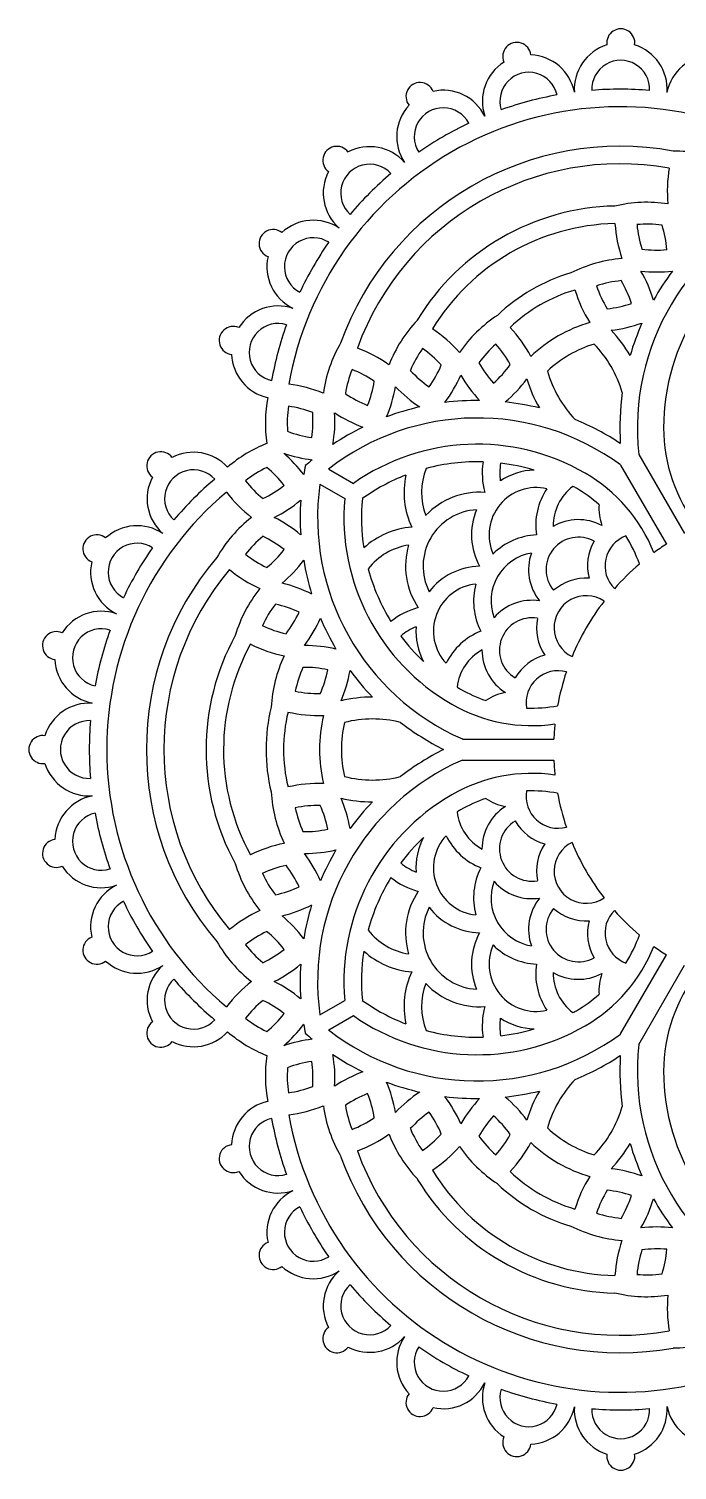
# Model space of a CAD drawing. Extents: x 339 to 703, y 71 to 235.
# Drawn here: x 527.4 to 601.5, y 70.9 to 235.4 of the extents above; entities that cross this region are included whole.
import ezdxf

# ---------------------------------------------------------------- set-up
doc = ezdxf.new("R2010")
doc.units = 0
doc.layers.get('0').update_dxf_attribs({"linetype": 'CONTINUOUS'})

msp = doc.modelspace()

# ---------------------------------------------------------------- linework, layer by layer
for p, q in [((597.09, 186.84), (602.31, 177.8)), ((561.68, 185.18), (564.52, 183.54)), ((595.01, 185.64), (600.23, 176.6)), ((560.68, 183.45), (563.52, 181.81)), ((576.95, 154.35), (587.39, 154.35)), ((576.95, 151.95), (587.39, 151.95)), ((595.01, 120.67), (600.23, 129.71)), ((597.09, 119.47), (602.31, 128.51)), ((560.68, 122.86), (563.52, 124.5)), ((561.68, 121.13), (564.52, 122.77))]:
    msp.add_line(p, q)
for centre, radius, start, end in [((595.03, 233.85), 1.6, 351.2105, 188.569), ((583.16, 232.3), 1.6, 6.2897, 203.6482), ((584.53, 227.18), 5.3, 11.2112, 87.6104), ((595.02, 228.55), 5.3, 107.2482, 183.6475), ((595.02, 228.55), 5.3, 356.132, 72.5312), ((605.5, 227.14), 5.3, 92.2336, 168.6329), ((584.53, 227.18), 5.3, 122.3275, 198.7267), ((584.53, 227.18), 3.3, 12.6299, 197.308), ((595.02, 228.55), 3.3, 357.5506, 182.2288), ((572.1, 227.72), 1.6, 21.3207, 218.6793), ((574.75, 223.13), 5.3, 26.2422, 102.6415), ((594.97, 188.1), 40.45, 100.2908, 109.6471), ((594.97, 188.1), 40.45, 85.2591, 94.6159), ((594.97, 188.1), 38.45, 70.1415, 169.8585), ((574.75, 223.13), 5.3, 137.3585, 213.7578), ((574.75, 223.13), 3.3, 27.6609, 212.3391), ((594.97, 188.1), 40.45, 115.3218, 124.6782), ((562.61, 220.43), 1.6, 36.3518, 233.7103), ((594.97, 188.1), 33.93, 79.7543, 160.2457), ((566.36, 216.69), 5.3, 41.2733, 117.6725), ((601.06, 205.79), 15.7, 67.9433, 90.1755), ((566.36, 216.69), 5.3, 152.3896, 228.7888), ((566.36, 216.69), 3.3, 42.692, 227.3701), ((594.97, 188.1), 40.45, 130.3529, 139.7092), ((594.97, 188.1), 31.93, 79.9391, 160.0609), ((616.04, 216.94), 15.7, 170.4628, 185.3829), ((598.02, 199.94), 15.7, 81.2766, 103.5088), ((594.97, 188.1), 27.12, 91.3111, 148.6889), ((624.54, 189.88), 27.62, 112.088, 186.3214), ((555.33, 210.93), 1.6, 51.3993, 248.7578), ((559.93, 208.29), 5.3, 56.3208, 132.72), ((594.97, 188.1), 25.12, 91.4048, 148.5952), ((610.03, 214.25), 15.7, 183.7875, 198.7162), ((598.02, 199.94), 13.2, 82.5158, 94.9859), ((610.03, 214.25), 13.2, 185.0069, 197.477), ((587.15, 209.07), 13.2, 5.0069, 17.477), ((559.93, 208.29), 3.3, 57.7394, 242.4176), ((594.97, 188.1), 40.45, 145.3849, 154.7418), ((624.54, 189.88), 24.62, 114.9519, 180), ((559.93, 208.29), 5.3, 167.437, 243.8363), ((596.42, 193.56), 15.7, 94.6099, 116.8421), ((599.15, 223.38), 13.2, 262.5158, 274.9859), ((594.97, 188.1), 20.27, 106.1818, 133.8182), ((583.73, 199.93), 15.7, 16.8134, 29.9834), ((599.15, 223.38), 15.7, 263.3428, 276.5128), ((624.54, 189.88), 29.62, 142.8382, 150.488), ((596.42, 193.56), 13.2, 95.8491, 108.3193), ((604.8, 210.25), 13.2, 198.3402, 210.8104), ((583.73, 199.93), 13.2, 18.3402, 30.8104), ((594.97, 188.1), 18.27, 106.4787, 133.5213), ((604.8, 210.25), 15.7, 197.1282, 212.0495), ((555.9, 198.5), 5.3, 71.4, 147.7992), ((589.53, 189.58), 15.7, 123.1579, 145.3901), ((592.11, 216.62), 13.2, 275.8491, 288.3193), ((550.78, 199.86), 1.6, 66.4785, 263.837), ((555.9, 198.5), 3.3, 72.8187, 257.4968), ((594.97, 188.1), 40.45, 160.4181, 169.7758), ((583.2, 191.38), 15.7, 136.4912, 158.7234), ((564.8, 188.14), 15.7, 41.2838, 56.2125), ((570.89, 190.67), 15.7, 27.9505, 42.8718), ((596.05, 186.24), 16.32, 106.224, 133.776), ((592.11, 216.62), 15.7, 276.6761, 289.8461), ((582.51, 190.25), 15.7, 30.1467, 43.3167), ((624.54, 189.88), 29.62, 156.1715, 163.8213), ((576.62, 191.68), 15.7, 149.8245, 172.0567), ((589.53, 189.58), 13.2, 131.6807, 144.1509), ((570.89, 190.67), 13.2, 29.1896, 41.6598), ((596.05, 186.24), 13.82, 107.1154, 132.8846), ((582.51, 190.25), 13.2, 16.1431, 44.1872), ((555.9, 198.5), 5.3, 182.5163, 257.0782), ((559.47, 184.28), 15.7, 54.6171, 69.5372), ((583.2, 191.38), 13.2, 145.0141, 157.4842), ((564.8, 188.14), 13.2, 42.523, 54.9931), ((576.62, 191.68), 13.2, 158.3474, 170.8176), ((559.47, 184.28), 13.2, 55.8563, 68.3264), ((580.73, 205.36), 13.2, 222.523, 234.9931), ((562.34, 202.12), 13.2, 325.0141, 337.4842), ((562.34, 202.12), 15.7, 323.4872, 336.6572), ((590.36, 203.75), 15.7, 210.0166, 223.1866), ((590.36, 203.75), 13.2, 209.1896, 221.6598), ((571.71, 204.84), 13.2, 311.6807, 324.1509), ((599.35, 199.97), 13.2, 195.8128, 223.8569), ((555.17, 179.29), 15.7, 67.9505, 82.8338), ((553.85, 197.31), 13.2, 338.3474, 350.8176), ((553.85, 197.31), 15.7, 336.8206, 349.9905), ((580.73, 205.36), 15.7, 223.35, 236.5199), ((571.71, 204.84), 15.7, 310.1539, 323.3239), ((599.35, 199.97), 15.7, 196.6833, 209.8533), ((570.15, 190.45), 15.7, 169.3964, 188.588), ((571, 204.71), 13.2, 235.8563, 248.3264), ((578.65, 163.39), 29.62, 89.512, 97.1618), ((578.65, 163.39), 29.62, 76.1787, 83.8285), ((624.54, 189.88), 29.62, 172.1666, 183.4424), ((570.15, 190.45), 13.2, 171.6807, 184.1509), ((555.17, 179.29), 13.2, 69.1896, 81.6598), ((546.69, 190.68), 13.2, 351.6807, 4.1509), ((578.65, 163.39), 27.62, 53.6786, 127.912), ((546.69, 190.68), 15.7, 350.1539, 3.3239), ((571, 204.71), 15.7, 236.6833, 249.8533), ((578.65, 163.39), 29.62, 102.8454, 110.4951), ((561.67, 201.83), 13.2, 249.1896, 261.6598), ((578.65, 163.39), 29.62, 116.1787, 123.8285), ((578.65, 163.39), 29.62, 56.5576, 67.8334), ((618.21, 189.88), 18.29, 180, 218.2875), ((560.36, 173.48), 15.7, 111.412, 130.6043), ((578.65, 163.39), 24.62, 60, 125.0481), ((542.51, 185.55), 1.6, 36.1959, 233.5544), ((546.25, 181.79), 5.3, 42.922, 117.5166), ((546.26, 175.13), 15.7, 36.8134, 49.0292), ((561.67, 201.83), 15.7, 250.9708, 263.1866), ((578.65, 163.39), 29.62, 129.512, 131.5262), ((578.65, 163.39), 22.62, 88.321, 104.9552), ((587.67, 184.71), 8.46, 171.2234, 195.0531), ((546.25, 181.79), 3.3, 42.536, 227.2142), ((560.36, 173.48), 13.2, 115.8491, 128.3193), ((546.26, 175.13), 13.2, 38.3402, 50.8104), ((588.04, 179.65), 29.62, 168.4738, 170.488), ((578.65, 163.39), 22.62, 111.1455, 125.4841), ((579.51, 182.51), 9.23, 167.6485, 205.4717), ((579.51, 182.51), 7.23, 157.7999, 201.2919), ((587.67, 184.71), 6.46, 169.8086, 187.9537), ((585.4, 177.66), 7.41, 92.0861, 123.795), ((578.65, 163.39), 22.62, 73.3616, 83.2315), ((581.81, 168.87), 18.29, 21.7125, 60), ((546.25, 181.79), 5.3, 152.2336, 228.6329), ((574.8, 153.15), 40.45, 130.2245, 139.5821), ((562.53, 192.03), 13.2, 218.3402, 230.8104), ((548.42, 193.68), 13.2, 295.8491, 308.3193), ((588.04, 179.65), 27.62, 172.088, 246.3214), ((585.4, 177.66), 5.41, 77.2401, 203.8126), ((592.87, 178.74), 7.55, 146.263, 188.2171), ((592.87, 178.74), 5.55, 126.5224, 181.2403), ((578.65, 163.39), 22.62, 60, 61.1431), ((581.81, 168.87), 16.29, 48.809, 60), ((574.8, 153.15), 38.45, 130.1415, 229.8585), ((562.53, 192.03), 15.7, 217.1662, 232.0495), ((548.42, 193.68), 15.7, 296.6761, 309.8461), ((588.04, 179.65), 29.62, 176.1715, 183.8213), ((588.04, 179.65), 24.62, 174.9519, 240), ((588.04, 179.65), 22.62, 174.5159, 188.8545), ((578.92, 174.08), 8.46, 85.9995, 136.5843), ((598.23, 180.69), 5.7, 175.574, 200.0034), ((562.52, 167.26), 15.7, 127.9433, 150.1755), ((548.42, 165.62), 15.7, 50.1467, 63.3167), ((578.92, 174.08), 6.46, 93.0989, 206.9011), ((585.4, 177.66), 7.41, 157.2576, 208.9402), ((590.2, 173.7), 5.7, 62.1019, 120.3788), ((539.8, 173.41), 5.3, 56.132, 132.5312), ((571.91, 169.35), 9.23, 94.5283, 132.3515), ((535.21, 176.07), 1.6, 51.2105, 248.569), ((539.8, 173.41), 3.3, 57.5506, 242.2288), ((574.8, 153.15), 40.45, 145.2591, 154.6159), ((562.52, 167.26), 13.2, 129.1824, 141.6526), ((548.42, 165.62), 13.2, 51.6736, 64.1437), ((571.91, 169.35), 7.23, 98.7081, 142.2001), ((578.92, 174.08), 8.46, 163.4157, 214.0005), ((585.77, 170.12), 7.55, 92.8355, 134.7896), ((590.2, 173.7), 3.7, 61.2128, 219.8398), ((596.9, 174.11), 5.67, 150.0555, 194.3061), ((596.9, 174.11), 3.67, 110.684, 224.8386), ((581.81, 168.87), 16.29, 19.622, 32.19), ((615.15, 153.15), 27.79, 122.4746, 126.0166), ((539.8, 173.41), 5.3, 167.2482, 243.6475), ((574.8, 153.15), 33.93, 139.7543, 220.2457), ((560.36, 185.81), 13.2, 231.6736, 244.1437), ((546.26, 184.17), 13.2, 309.1824, 321.6526), ((546.26, 184.17), 15.7, 310.0095, 323.1794), ((588.04, 179.65), 29.62, 189.5049, 197.1546), ((585.77, 170.12), 5.55, 99.8123, 200.1877), ((590.2, 173.7), 5.7, 160.6739, 218.9508), ((574.8, 153.15), 31.93, 139.9391, 220.0609), ((560.36, 185.81), 15.7, 230.4628, 245.3829), ((588.04, 179.65), 22.62, 195.0448, 211.679), ((579.05, 166.67), 7.41, 91.0598, 142.7424), ((615.15, 153.15), 27.79, 130.3404, 138.6246), ((566.07, 161.71), 15.7, 141.2766, 163.5088), ((552.73, 156.86), 15.7, 63.4801, 76.65), ((579.05, 166.67), 5.41, 96.1874, 222.7599), ((585.77, 170.12), 7.55, 165.2104, 207.1645), ((591.08, 167.05), 5.67, 86.7465, 130.9972), ((566.07, 161.71), 13.2, 142.5158, 154.9859), ((552.73, 156.86), 13.2, 65.0069, 77.477), ((584.88, 164.49), 5.7, 81.0492, 139.3261), ((591.08, 167.05), 3.67, 56.214, 243.786), ((615.15, 153.15), 27.79, 142.428, 157.572), ((535.73, 163.64), 5.3, 71.2112, 147.6104), ((546.34, 174.41), 13.2, 322.5158, 334.9859), ((546.34, 174.41), 15.7, 323.3428, 336.5128), ((588.04, 179.65), 29.62, 202.8382, 210.488), ((574.09, 161.18), 8.46, 104.9469, 128.7766), ((584.88, 164.49), 3.7, 80.1602, 238.7872), ((591.08, 167.05), 5.67, 169.0028, 213.2535), ((530.61, 165.02), 1.6, 66.2897, 263.6482), ((535.73, 163.64), 3.3, 72.6299, 257.308), ((574.8, 153.15), 40.45, 160.2908, 169.6471), ((559.68, 179.26), 13.2, 245.0069, 257.477), ((574.09, 161.18), 6.46, 112.0463, 130.1914), ((579.05, 166.67), 7.41, 176.205, 207.9139), ((581.86, 159.66), 7.55, 111.7829, 153.737), ((574.8, 153.15), 27.12, 151.3111, 208.6889), ((574.8, 153.15), 25.12, 151.3111, 208.5952), ((559.68, 179.26), 15.7, 243.7875, 258.7162), ((558.93, 149.33), 15.7, 76.8134, 89.9834), ((588.04, 179.65), 22.62, 216.7685, 226.6384), ((535.73, 163.64), 5.3, 182.3275, 258.7267), ((570.79, 157.13), 15.7, 154.6099, 176.8421), ((581.86, 159.66), 5.55, 118.7597, 173.4776), ((584.88, 164.49), 5.7, 179.6212, 237.8981), ((587.88, 158.48), 5.67, 105.6939, 149.9445), ((570.79, 157.13), 13.2, 155.8491, 168.3193), ((558.93, 149.33), 13.2, 78.3402, 90.8104), ((548.67, 164.93), 13.2, 335.8491, 348.3193), ((548.67, 164.93), 15.7, 336.6761, 349.8461), ((588.04, 179.65), 29.62, 216.1715, 223.8213), ((587.88, 158.48), 3.67, 75.1614, 189.316), ((615.15, 153.15), 27.79, 161.3754, 169.6596), ((560.53, 172.74), 13.2, 258.3402, 270.8104), ((588.04, 179.65), 22.62, 238.8569, 240), ((584.88, 174.17), 16.29, 240, 251.191), ((582.84, 154.05), 5.7, 99.9966, 124.426), ((534.35, 153.15), 5.3, 86.2422, 162.6415), ((566.71, 143.44), 15.7, 90.1467, 103.3167), ((584.88, 174.17), 18.29, 240, 278.2875), ((584.88, 174.17), 16.29, 267.81, 280.378), ((534.35, 153.15), 3.3, 87.6609, 272.3391), ((574.8, 153.15), 40.45, 175.3218, 184.6782), ((574.8, 153.15), 20.27, 166.1818, 193.8182), ((574.8, 153.15), 18.27, 166.4787, 193.5213), ((560.53, 172.74), 15.7, 257.1282, 272.0495), ((576.95, 153.15), 16.32, 166.224, 193.776), ((566.71, 143.44), 13.2, 76.1431, 104.1872), ((529.05, 153.15), 1.6, 81.3207, 278.6793), ((576.95, 153.15), 13.82, 167.1154, 192.8846), ((588.04, 179.65), 29.62, 232.1666, 243.4424), ((615.15, 153.15), 27.79, 173.9834, 177.5254), ((588.04, 126.66), 29.62, 116.5576, 127.8334), ((534.35, 153.15), 5.3, 197.3585, 273.7578), ((588.04, 126.66), 27.62, 113.6786, 187.912), ((615.15, 153.15), 27.79, 182.4746, 186.0166), ((566.71, 162.87), 13.2, 255.8128, 283.8569), ((584.88, 132.14), 18.29, 81.7125, 120), ((570.79, 149.18), 15.7, 183.1579, 205.3901), ((560.53, 133.57), 15.7, 87.9505, 102.8718), ((587.88, 147.83), 3.67, 170.684, 284.8386), ((584.88, 132.14), 16.29, 79.622, 92.19), ((615.15, 153.15), 27.79, 190.3404, 198.6246), ((535.73, 142.67), 5.3, 101.2733, 177.6725), ((560.53, 133.57), 13.2, 89.1896, 101.6598), ((570.79, 149.18), 13.2, 191.6807, 204.1509), ((548.67, 141.37), 13.2, 11.6807, 24.1509), ((566.71, 162.87), 15.7, 256.6833, 269.8533), ((548.67, 141.37), 15.7, 10.1539, 23.3239), ((588.04, 126.66), 24.62, 120, 185.0481), ((588.04, 126.66), 29.62, 136.1787, 143.8285), ((584.88, 132.14), 16.29, 108.809, 120), ((584.88, 141.82), 5.7, 122.1019, 180.3788), ((582.84, 152.26), 5.7, 235.574, 260.0034), ((535.73, 142.67), 3.3, 102.692, 287.3701), ((574.8, 153.15), 40.45, 190.3529, 199.7092), ((588.04, 126.66), 22.62, 120, 121.1431), ((581.86, 146.65), 5.55, 186.5224, 241.2403), ((584.88, 141.82), 3.7, 121.2128, 279.8398), ((587.88, 147.83), 5.67, 210.0555, 254.3061), ((558.93, 156.98), 13.2, 269.1896, 281.6598), ((579.05, 139.64), 5.41, 137.2401, 263.8126), ((581.86, 146.65), 7.55, 206.263, 248.2171), ((530.61, 141.29), 1.6, 96.3518, 293.7103), ((559.68, 127.04), 15.7, 101.2838, 116.2125), ((558.93, 156.98), 15.7, 270.0166, 283.1866), ((588.04, 126.66), 29.62, 149.512, 157.1618), ((588.04, 126.66), 22.62, 133.3616, 143.2315), ((579.05, 139.64), 7.41, 152.0861, 183.795), ((591.08, 139.26), 5.67, 146.7465, 190.9972), ((591.08, 139.26), 3.67, 116.214, 303.786), ((615.15, 153.15), 27.79, 202.428, 217.572), ((566.07, 144.6), 15.7, 196.4912, 218.7234), ((559.68, 127.04), 13.2, 102.523, 114.9931), ((546.34, 131.9), 13.2, 25.0141, 37.4842), ((546.34, 131.9), 15.7, 23.4872, 36.6572), ((574.09, 145.13), 6.46, 229.8086, 247.9537), ((535.73, 142.67), 5.3, 212.3896, 288.7888), ((566.07, 144.6), 13.2, 205.0141, 217.4842), ((588.04, 126.66), 22.62, 148.321, 164.9552), ((574.09, 145.13), 8.46, 231.2234, 255.0531), ((585.77, 136.19), 7.55, 152.8355, 194.7896), ((539.8, 132.9), 5.3, 116.3208, 192.72), ((552.73, 149.45), 13.2, 282.523, 294.9931), ((578.92, 132.23), 8.46, 145.9995, 196.5843), ((585.77, 136.19), 5.55, 159.8123, 260.1877), ((584.88, 141.82), 5.7, 220.6739, 278.9508), ((539.8, 132.9), 3.3, 117.7394, 302.4176), ((574.8, 153.15), 40.45, 205.3849, 214.7418), ((552.73, 149.45), 15.7, 283.35, 296.5199), ((588.04, 126.66), 29.62, 162.8454, 170.4951), ((578.92, 132.23), 6.46, 153.0989, 266.9011), ((579.05, 139.64), 7.41, 217.2576, 268.9402), ((590.2, 132.61), 5.7, 141.0492, 199.3261), ((590.2, 132.61), 3.7, 140.1602, 298.7872), ((591.08, 139.26), 5.67, 229.0028, 273.2535), ((560.36, 120.49), 15.7, 114.6171, 129.5372), ((546.26, 122.14), 15.7, 36.8206, 49.9905), ((596.9, 132.2), 5.67, 165.6939, 209.9445), ((596.9, 132.2), 3.67, 135.1614, 249.316), ((615.15, 153.15), 27.79, 221.3754, 229.6596), ((535.21, 130.24), 1.6, 111.3993, 308.7578), ((560.36, 120.49), 13.2, 115.8563, 128.3264), ((546.26, 122.14), 13.2, 38.3474, 50.8176), ((571.91, 136.96), 7.23, 217.7999, 261.2919), ((585.4, 128.65), 7.41, 151.0598, 202.7424), ((581.81, 137.44), 16.29, 327.81, 340.378), ((562.52, 139.05), 15.7, 209.8245, 232.0567), ((562.52, 139.05), 13.2, 218.3474, 230.8176), ((548.42, 140.69), 13.2, 295.8563, 308.3264), ((588.04, 126.66), 22.62, 171.1455, 185.4841), ((571.91, 136.96), 9.23, 227.6485, 265.4717), ((585.4, 128.65), 5.41, 156.1874, 282.7599), ((585.77, 136.19), 7.55, 225.2104, 267.1645), ((581.81, 137.44), 18.29, 300, 338.2875), ((615.15, 153.15), 27.79, 233.9834, 237.5254), ((539.8, 132.9), 5.3, 227.437, 303.8363), ((546.25, 124.52), 5.3, 131.4, 207.7992), ((548.42, 140.69), 15.7, 296.6833, 309.8533), ((588.04, 126.66), 29.62, 176.1787, 183.8285), ((592.87, 127.57), 7.55, 171.7829, 213.737), ((546.25, 124.52), 3.3, 132.8187, 317.4968), ((574.8, 153.15), 40.45, 220.4181, 229.7758), ((579.51, 123.8), 9.23, 154.5283, 192.3515), ((592.87, 127.57), 5.55, 178.7597, 233.4776), ((590.2, 132.61), 5.7, 239.6212, 297.8981), ((598.23, 125.62), 5.7, 159.9966, 184.426), ((618.21, 116.43), 18.29, 141.7125, 180), ((562.53, 114.28), 15.7, 127.9505, 142.8338), ((548.42, 112.63), 15.7, 50.1539, 63.3239), ((579.51, 123.8), 7.23, 158.7081, 202.2001), ((578.92, 132.23), 8.46, 223.4157, 274.0005), ((581.81, 137.44), 16.29, 300, 311.191), ((562.53, 114.28), 13.2, 129.1896, 141.6598), ((548.42, 112.63), 13.2, 51.6807, 64.1509), ((578.65, 142.92), 22.62, 234.5159, 248.8545), ((587.67, 121.6), 8.46, 164.9469, 188.7766), ((542.51, 120.76), 1.6, 126.4785, 323.837), ((560.36, 132.83), 13.2, 231.6807, 244.1509), ((546.26, 131.18), 13.2, 309.1896, 321.6598), ((578.65, 142.92), 24.62, 234.9519, 300), ((587.67, 121.6), 6.46, 172.0463, 190.1914), ((585.4, 128.65), 7.41, 236.205, 267.9139), ((578.65, 142.92), 22.62, 298.8569, 300), ((546.25, 124.52), 5.3, 242.5163, 317.0782), ((560.36, 132.83), 15.7, 229.3964, 248.588), ((546.26, 131.18), 15.7, 310.9708, 323.1866), ((588.04, 126.66), 29.62, 189.512, 191.5262), ((578.65, 142.92), 29.62, 228.4738, 230.488), ((578.65, 142.92), 27.62, 232.088, 306.3214), ((578.65, 142.92), 22.62, 255.0448, 271.679), ((578.65, 142.92), 22.62, 276.7685, 286.6384), ((561.67, 104.48), 15.7, 96.8134, 109.0292), ((624.54, 116.43), 27.62, 173.6786, 247.912), ((570.15, 115.86), 15.7, 171.412, 190.6043), ((561.67, 104.48), 13.2, 98.3402, 110.8104), ((546.69, 115.63), 13.2, 355.8491, 8.3193), ((578.65, 142.92), 29.62, 236.1715, 243.8213), ((546.69, 115.63), 15.7, 356.6761, 9.8461), ((578.65, 142.92), 29.62, 292.1666, 303.4424), ((624.54, 116.43), 29.62, 176.5576, 187.8334), ((570.15, 115.86), 13.2, 175.8491, 188.3193), ((571, 101.6), 15.7, 110.1467, 123.3167), ((599.35, 106.34), 13.2, 136.1431, 164.1872), ((624.54, 116.43), 24.62, 180, 245.0481), ((555.17, 127.02), 13.2, 278.3402, 290.8104), ((571, 101.6), 13.2, 111.6736, 124.1437), ((553.85, 108.99), 13.2, 9.1824, 21.6526), ((553.85, 108.99), 15.7, 10.0095, 23.1794), ((578.65, 142.92), 29.62, 249.5049, 257.1546), ((580.73, 100.94), 15.7, 123.4801, 136.65), ((578.65, 142.92), 29.62, 276.1715, 283.8213), ((599.35, 106.34), 15.7, 150.1467, 163.3167), ((555.9, 107.81), 5.3, 102.922, 177.5166), ((555.17, 127.02), 15.7, 277.1662, 292.0495), ((576.62, 114.63), 15.7, 187.9433, 210.1755), ((576.62, 114.63), 13.2, 189.1824, 201.6526), ((578.65, 142.92), 29.62, 262.8382, 270.488), ((562.34, 104.19), 15.7, 23.3428, 36.5128), ((590.36, 102.55), 15.7, 136.8134, 149.9834), ((571.71, 101.47), 15.7, 36.6761, 49.8461), ((582.51, 116.06), 13.2, 315.8128, 343.8569), ((555.9, 107.81), 3.3, 102.536, 287.2142), ((594.97, 118.2), 40.45, 190.2245, 199.5821), ((594.97, 118.2), 38.45, 190.1415, 289.8585), ((559.47, 122.03), 13.2, 291.6736, 304.1437), ((580.73, 100.94), 13.2, 125.0069, 137.477), ((562.34, 104.19), 13.2, 22.5158, 34.9859), ((590.36, 102.55), 13.2, 138.3402, 150.8104), ((571.71, 101.47), 13.2, 35.8491, 48.3193), ((559.47, 122.03), 15.7, 290.4628, 305.3829), ((583.2, 114.92), 15.7, 201.2766, 223.5088), ((583.2, 114.92), 13.2, 202.5158, 214.9859), ((564.8, 118.17), 13.2, 305.0069, 317.477), ((589.53, 116.73), 13.2, 215.8491, 228.3193), ((570.89, 115.64), 13.2, 318.3402, 330.8104), ((596.05, 120.07), 13.82, 227.1154, 252.8846), ((550.78, 106.44), 1.6, 96.1959, 293.5544), ((594.97, 118.2), 31.93, 199.9391, 280.0609), ((564.8, 118.17), 15.7, 303.7875, 318.7162), ((589.53, 116.73), 15.7, 214.6099, 236.8421), ((570.89, 115.64), 15.7, 317.1282, 332.0495), ((596.05, 120.07), 16.32, 226.224, 253.776), ((582.51, 116.06), 15.7, 316.6833, 329.8533), ((624.54, 116.43), 29.62, 196.1787, 203.8285), ((594.97, 118.2), 33.93, 199.7543, 280.2457), ((555.9, 107.81), 5.3, 212.2336, 288.6329), ((594.97, 118.2), 27.12, 211.3111, 268.6889), ((594.97, 118.2), 25.12, 211.4048, 268.5952), ((594.97, 118.2), 18.27, 226.4787, 253.5213), ((604.8, 96.06), 15.7, 147.9505, 162.8718), ((592.11, 89.69), 15.7, 70.1539, 83.3239), ((559.93, 98.02), 5.3, 116.132, 192.5312), ((594.97, 118.2), 20.27, 226.1818, 253.8182), ((604.8, 96.06), 13.2, 149.1896, 161.6598), ((592.11, 89.69), 13.2, 71.6807, 84.1509), ((583.73, 106.38), 13.2, 329.1896, 341.6598), ((559.93, 98.02), 3.3, 117.5506, 302.2288), ((594.97, 118.2), 40.45, 205.2591, 214.6159), ((583.73, 106.38), 15.7, 330.0166, 343.1866), ((624.54, 116.43), 29.62, 209.512, 217.1618), ((596.42, 112.75), 13.2, 251.6807, 264.1509), ((596.42, 112.75), 15.7, 243.1579, 265.3901), ((599.15, 82.93), 15.7, 83.4872, 96.6572), ((555.33, 95.38), 1.6, 111.2105, 308.569), ((610.03, 92.06), 15.7, 161.2838, 176.2125), ((610.03, 92.06), 13.2, 162.523, 174.9931), ((599.15, 82.93), 13.2, 85.0141, 97.4842), ((587.15, 97.24), 13.2, 342.523, 354.9931), ((559.93, 98.02), 5.3, 227.2482, 303.6475), ((566.36, 89.62), 5.3, 131.2112, 207.6104), ((598.02, 106.37), 13.2, 265.0141, 277.4842), ((566.36, 89.62), 3.3, 132.6299, 317.308), ((594.97, 118.2), 40.45, 220.2908, 229.6471), ((598.02, 106.37), 15.7, 256.4912, 278.7234), ((616.04, 89.37), 15.7, 174.6171, 189.5372), ((562.61, 85.87), 1.6, 126.2897, 323.6482), ((566.36, 89.62), 5.3, 242.3275, 318.7267), ((574.75, 83.18), 5.3, 146.2422, 222.6415), ((601.06, 100.52), 15.7, 269.8245, 292.0567), ((574.75, 83.18), 3.3, 147.6609, 332.3391), ((594.97, 118.2), 40.45, 235.3218, 244.6782), ((574.75, 83.18), 5.3, 257.3585, 333.7578), ((584.53, 79.13), 5.3, 161.2733, 237.6725), ((572.1, 78.59), 1.6, 141.3207, 338.6793), ((584.53, 79.13), 3.3, 162.692, 347.3701), ((594.97, 118.2), 40.45, 250.3529, 259.7092), ((584.53, 79.13), 5.3, 272.3896, 348.7888), ((595.02, 77.76), 5.3, 176.3208, 252.72), ((595.02, 77.76), 3.3, 177.7394, 2.4176), ((594.97, 118.2), 40.45, 265.3849, 274.7418), ((595.02, 77.76), 5.3, 287.437, 3.8363), ((605.51, 79.17), 5.3, 191.4, 267.7992), ((583.16, 74.01), 1.6, 156.3518, 353.7103), ((595.03, 72.46), 1.6, 171.3993, 8.7578)]:
    msp.add_arc(centre, radius, start, end)

doc.saveas('drawing.dxf')
